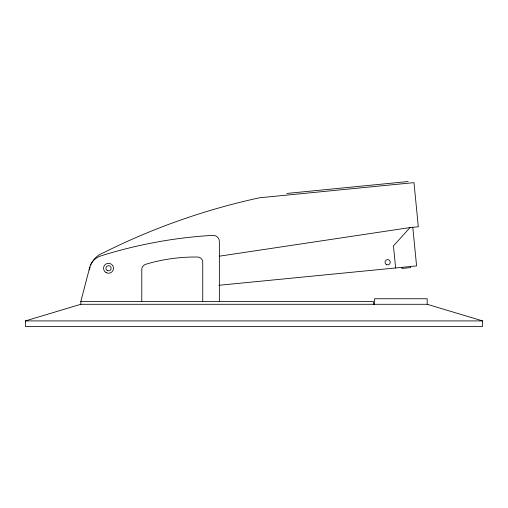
<?xml version="1.0" encoding="UTF-8"?>
<svg xmlns="http://www.w3.org/2000/svg" width="508" height="508" viewBox="0 0 508 508"><rect width="100%" height="100%" fill="white"/><g stroke="black" fill="none" stroke-linecap="round" stroke-linejoin="round"><path stroke-width="0.76" d="M80.816 304.292L427.184 304.292L482.6 320.916L482.6 326.46L25.4 326.46L25.4 320.916L80.816 304.292L80.816 301.523L89.979 266.427A16.478 16.478 0 0 1 100.514 256.045L103.219 255.175A461.905 461.905 0 0 1 149.028 243.548L160.642 241.376A461.905 461.905 0 0 1 207.562 235.687L212.979 235.382A6.045 6.045 0 0 1 219.361 241.414L219.361 301.523M89.205 269.97L90.081 267.087M90.735 264.928L90.888 264.433A22.168 22.168 0 0 1 103.276 252.838A659.587 659.587 0 0 1 179.68 220.383L192.786 215.919A659.587 659.587 0 0 1 259.556 197.777L413.988 182.639L418.313 226.759L410.039 227.571L219.405 256.184M410.039 227.571L393.459 245.904L395.624 267.964M286.798 193.44L408.134 181.54M218.897 285.293L416.585 265.906L412.794 227.298M80.816 301.523L373.437 301.523L373.437 304.292M25.4 320.916L482.6 320.916M410.477 266.51L410.585 267.608L401.968 268.453L401.86 267.354M427.184 304.292L427.184 298.748L374.536 298.748L374.536 304.292M202.736 301.523L202.736 261.512C202.394 259.029 200.082 257.042 197.587 257.035A172.142 172.142 0 0 0 146.704 263.976C143.745 264.433 141.307 267.227 141.776 270.281L141.776 301.523M386.188 264.37A2.597 2.597 0 0 0 390.239 262.407A2.597 2.597 0 0 0 386.512 259.88A2.597 2.597 0 0 0 386.188 264.37M107.226 270.523A2.597 2.597 0 0 0 111.125 268.268A2.597 2.597 0 0 0 107.226 266.021A2.597 2.597 0 0 0 107.226 270.523M106.032 272.593A4.985 4.985 0 0 0 113.513 268.268A4.985 4.985 0 0 0 106.032 263.95A4.985 4.985 0 0 0 106.032 272.593"/></g></svg>
